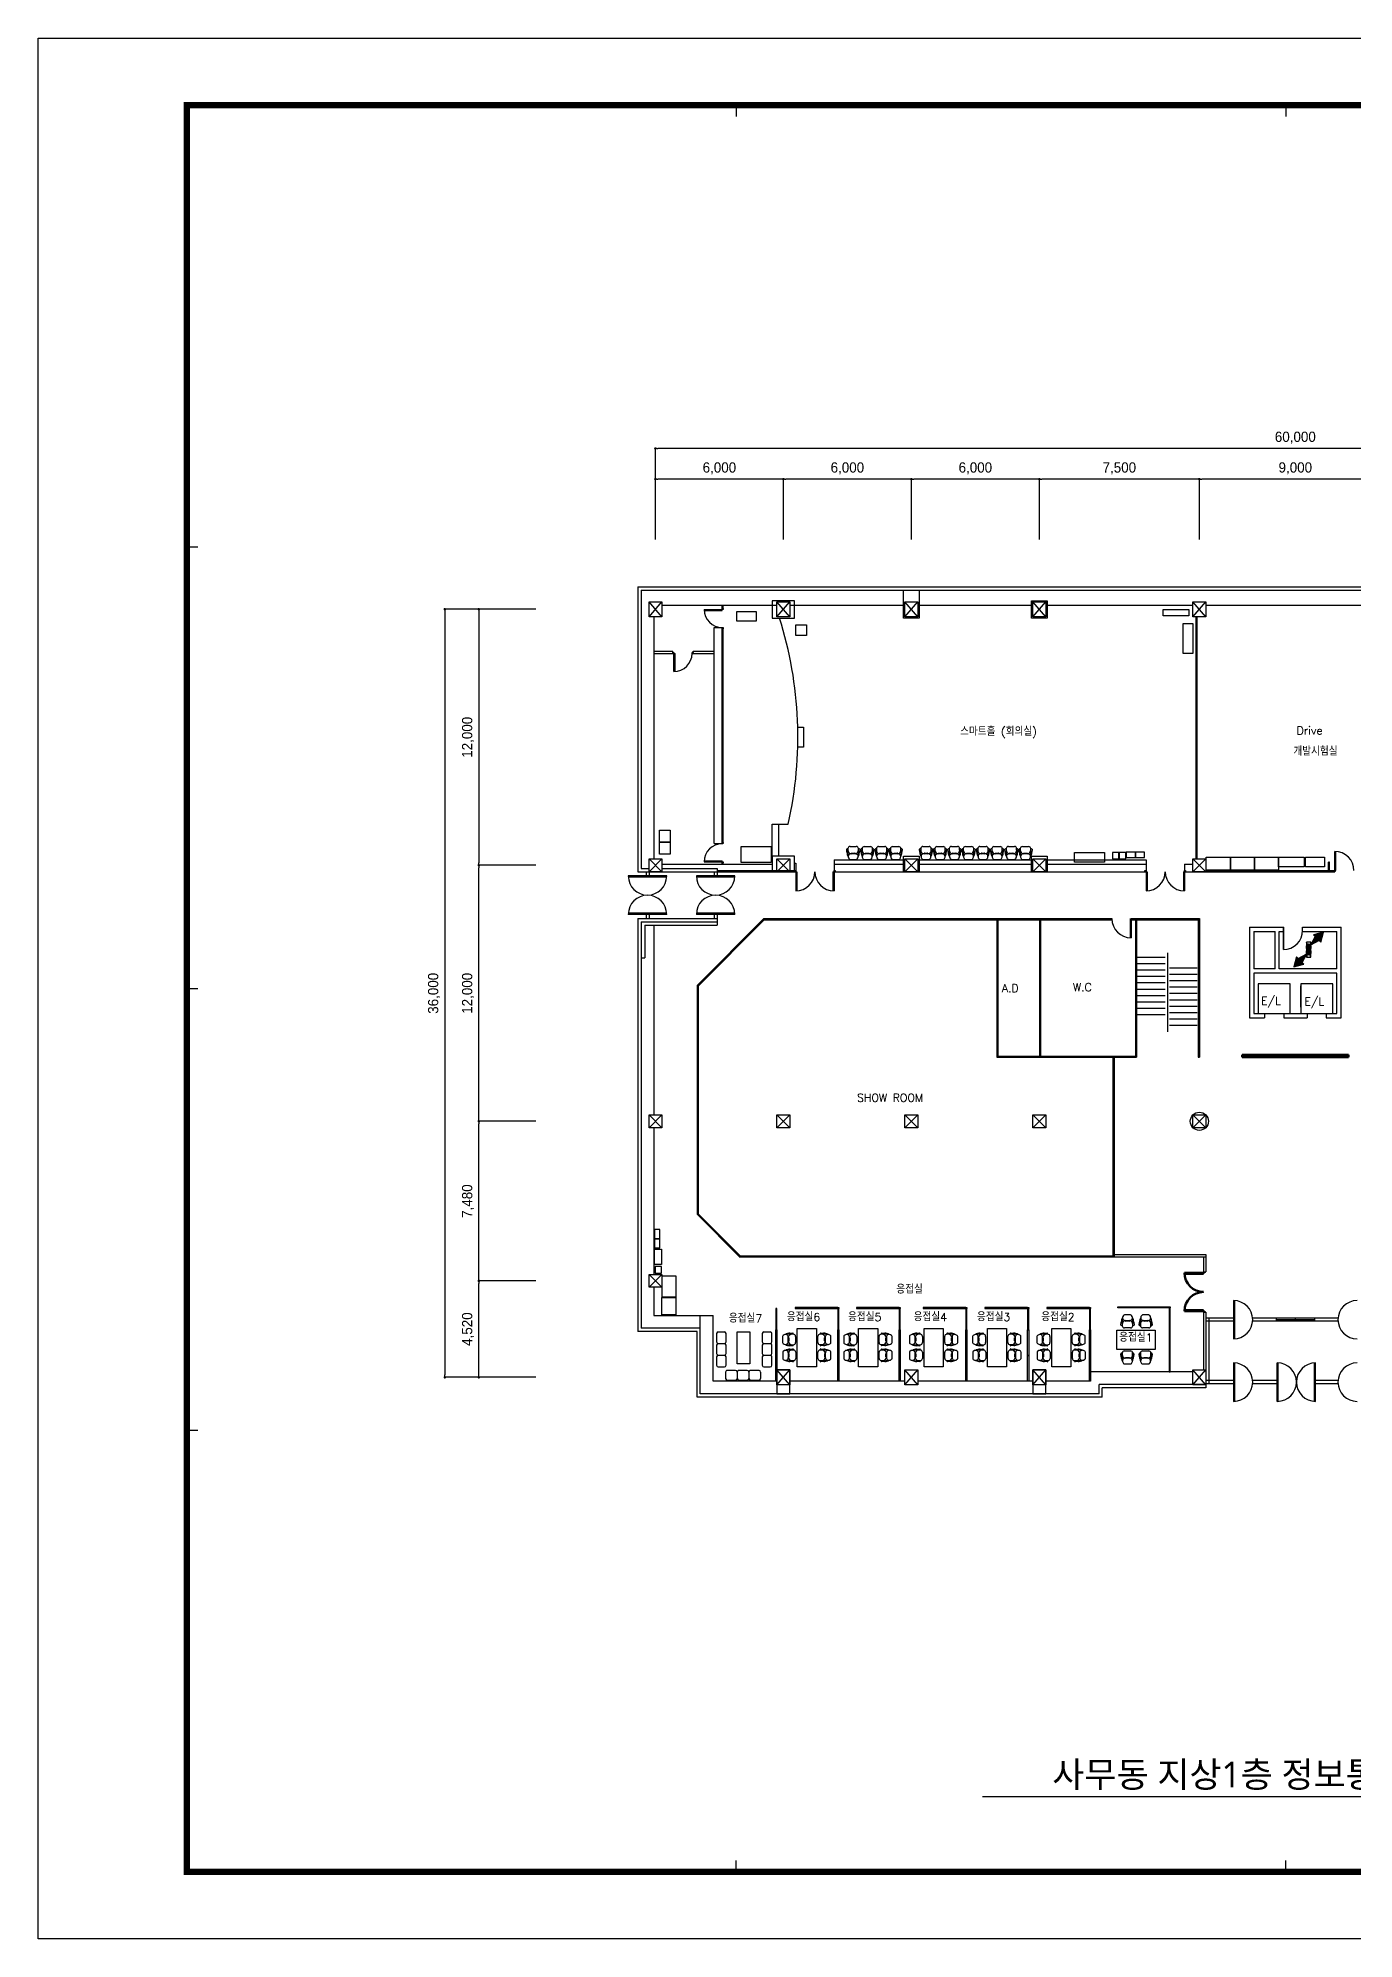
# Model space of a CAD drawing. Header units: millimetres. Extents: x -126150 to 252300, y 0 to 89100.
# Drawn here: x 0 to 61694, y 0 to 89100 of the extents above; entities that cross this region are included whole.
import ezdxf
from ezdxf.enums import TextEntityAlignment as Align
from ezdxf.xclip import XClip

# ---------------------------------------------------------------- set-up
doc = ezdxf.new("R2010")
doc.units = ezdxf.units.MM
doc.header["$LTSCALE"] = 1500
doc.header["$XCLIPFRAME"] = 0
for name, pattern in [('CEN', [62, 60, -1, 0, -1]), ('CENTER', [55, 50, -2, 1, -2]), ('HIDDEN', [0.375, 0.25, -0.125])]:
    doc.linetypes.add(name, pattern=pattern)
doc.layers.get('Defpoints').update_dxf_attribs({"color": 167})
for name, color, linetype in [('1', 1, 'Continuous'), ('arch', 8, 'Continuous'), ('cen', 1, 'CENTER'), ('SHT', 5, 'Continuous'), ('T-TRAY', 6, 'Continuous'), ('TIT', 2, 'Continuous'), ('TRAY', 3, 'Continuous'), ('TRAY1', 3, 'Continuous'), ('XREF', 7, 'CEN'), ('치수', 5, 'Continuous')]:
    doc.layers.add(name, color=color, linetype=linetype)
doc.styles.add('arch', font='romans.shx', dxfattribs={"bigfont": 'GHS.SHX'})
doc.styles.add('GHS', font='malgun.ttf')
doc.styles.add('을릉도M', font='')
doc.styles.get('을릉도M').set_extended_font_data('HY울릉도M')
doc.dimstyles.new('D400', dxfattribs={"dimscale": 100, "dimtxt": 7.5, "dimasz": 1, "dimexe": 0, "dimexo": 1.3, "dimgap": 1.8, "dimtad": 1, "dimdec": 0, "dimzin": 1, "dimdsep": 46, "dimlunit": 6, "dimtxsty": '을릉도M', "dimblk": 'DOT', "dimcen": 10, "dimclrd": 1, "dimclre": 1, "dimclrt": 3, "dimadec": 0, "dimazin": 0, "dimtfac": 1, "dimtdec": 0, "dimtix": 1, "dimtmove": 0, "dimatfit": 3, "dimldrblk": 'DOTSMALL', "dimfxl": 1, "dimtolj": 1, "dimtzin": 0, "dimarcsym": 0})

# ---------------------------------------------------------------- blocks, each defined once
blk = doc.blocks.new('휴게의자')
at = {"color": 0}
for p, q in [((-232, 717), (-232, 319)), ((-232, 169), (-232, -228)), ((-157, 792), (142, 792)), ((-157, 244), (142, 244)), ((-157, 244), (142, 244)), ((-232, -378), (-232, -775)), ((-157, -303), (142, -303)), ((-157, -303), (142, -303)), ((-157, -850), (142, -850))]:
    blk.add_line(p, q, dxfattribs=at)
at = {"color": 0, "linetype": 'ByBlock'}
for p, q in [((217, 319), (217, 717)), ((217, -228), (217, 169)), ((217, -775), (217, -378))]:
    blk.add_line(p, q, dxfattribs=at)
for centre, start, end in [((-157, 717), 90, 180), ((-157, 319), 180, 270), ((-157, 169), 90, 180), ((142, 717), 0, 90), ((142, 319), 270, 0), ((142, 169), 0, 90), ((-157, -228), 180, 270), ((-157, -378), 90, 180), ((-157, -775), 180, 270), ((142, -228), 270, 0), ((142, -378), 0, 90), ((142, -775), 270, 0)]:
    blk.add_arc(centre, 75, start, end, dxfattribs=at)
blk = doc.blocks.new('의자')
at = {"color": 0}
for p, q in [((-187, 242), (-222, 185)), ((144, 266), (-144, 266)), ((-92, 0), (92, 0)), ((92, 0), (92, -10)), ((221, 185), (186, 242)), ((-305, -214), (-292, -76)), ((-245, -244), (-255, -244)), ((-250, -24), (-254, -190)), ((-249, -194), (-245, -194)), ((-245, -184), (-245, -244)), ((145, -344), (-145, -344)), ((-92, -10), (-92, 0)), ((72, -30), (-72, -30)), ((245, -244), (245, -184)), ((249, -194), (245, -194)), ((255, -244), (245, -244)), ((254, -190), (250, -23)), ((292, -76), (305, -214))]:
    blk.add_line(p, q, dxfattribs=at)
for centre, radius, start, end in [((97, -75), 389, 148.34152, 180.26019), ((164, -25), 414, 162.45271, 179.83409), ((-104, 129), 130, 154.58045, 275.33782), ((-144, 216), 50, 90.05275, 148.74218), ((104, 129), 130, 264.76768, 25.52505), ((144, 216), 50, 31.36333, 90.05275), ((-164, -25), 414, 0.27141, 17.65279), ((-97, -75), 389, 359.84532, 31.76398), ((-257, -192), 52.8, 205.545, 272.63299), ((-249, -189), 5, 178.32865, 270.05275), ((-75, -170), 171, 95.93614, 184.62787), ((-145, -244), 100, 180.05275, 270.05275), ((-72, -10), 20, 180.05275, 270.05275), ((72, -10), 20, 270.05275, 0.05275), ((75, -170), 171, 355.47763, 84.16936), ((145, -244), 100, 270.05275, 0.05275), ((249, -189), 5, 270.05275, 1.77685), ((258, -191), 52.8, 267.47251, 334.56051)]:
    blk.add_arc(centre, radius, start, end, dxfattribs=at)
blk = doc.blocks.new('XR-사무동', base_point=(461, 408.4))
at = {"layer": 'arch'}
h = blk.add_hatch(color=256, dxfattribs=at)
h.dxf.hatch_style = 1
h.paths.add_polyline_path([(47169.1, 22824.9), (47177.7, 22834.9), (47760.6, 22834.9), (47769.1, 22824.9)])
for p, q in [((21149.1, 60224.9), (82889.1, 60224.9)), ((21149.1, 60224.9), (21149.1, 46874.9)), ((21299.1, 60074.9), (82739.1, 60074.9)), ((21299.1, 60074.9), (21299.1, 47024.9)), ((21669.1, 58824.9), (22269.1, 59524.9)), ((22269.1, 58824.9), (21669.1, 59524.9)), ((21899.1, 58824.9), (21899.1, 47474.9)), ((22269.1, 59364.9), (27669.1, 59364.9)), ((24249.1, 59164.9), (25099.1, 59164.9)), ((24250.6, 59114.9), (25099.1, 59114.9)), ((25099.1, 59114.9), (25099.1, 59364.9)), ((25149.1, 59164.9), (25149.1, 59364.9)), ((27669.1, 58824.9), (28269.1, 59524.9)), ((28269.1, 58824.9), (27669.1, 59524.9)), ((28269.1, 59364.9), (33669.1, 59364.9)), ((33669.1, 58824.9), (34269.1, 59524.9)), ((34269.1, 58824.9), (33669.1, 59524.9)), ((34269.1, 59364.9), (39669.1, 59364.9)), ((39669.1, 58824.9), (40269.1, 59524.9)), ((40269.1, 58824.9), (39669.1, 59524.9)), ((40269.1, 59364.9), (47169.1, 59364.9)), ((47169.1, 58824.9), (47769.1, 59524.9)), ((47769.1, 58824.9), (47169.1, 59524.9)), ((47319.1, 47474.9), (47319.1, 58824.9)), ((47369.1, 47474.9), (47369.1, 58824.9)), ((47769.1, 59364.9), (56169.1, 59364.9)), ((24729.1, 48189.8), (24729.1, 58315.1)), ((24729.1, 58315.1), (25128.1, 58315.1)), ((25099.1, 48189.8), (25099.1, 58314.9)), ((25149.1, 48189.8), (25149.1, 58314.9)), ((21899.1, 57204.9), (22787.9, 57204.9)), ((21899.1, 57104.9), (22887.9, 57104.9)), ((22787.9, 57104.9), (22787.9, 57204.9)), ((22837.9, 56254.9), (22837.9, 57104.9)), ((22887.9, 56256.4), (22887.9, 57104.9)), ((23687.9, 57104.9), (24729.1, 57104.9)), ((23737.9, 57204.9), (24729.1, 57204.9)), ((23737.9, 57104.9), (23737.9, 57204.9)), ((27449.1, 47604.9), (27449.1, 49104.9)), ((27449.1, 49104.9), (28196.3, 49104.9)), ((27749.1, 47604.9), (27749.1, 49104.9)), ((24729.1, 48189.8), (25128.1, 48189.8)), ((22269.1, 47224.9), (27449.1, 47224.9)), ((24249.1, 47340.1), (25099.1, 47340.1)), ((24250.6, 47390.1), (25099.1, 47390.1)), ((25099.1, 47224.9), (25099.1, 47390.1)), ((25149.1, 47224.9), (25149.1, 47340.1)), ((28489.1, 47274.9), (28544.6, 47274.9)), ((28544.6, 47274.9), (28544.6, 45974.9)), ((30344.6, 47424.9), (33599.1, 47424.9)), ((30344.6, 47424.9), (30344.6, 45974.9)), ((30344.6, 47224.9), (33599.1, 47224.9)), ((34339.1, 47424.9), (39599.1, 47424.9)), ((34339.1, 47224.9), (39599.1, 47224.9)), ((40339.1, 47424.9), (44969.1, 47424.9)), ((40339.1, 47224.9), (44969.1, 47224.9)), ((44969.1, 47424.9), (44969.1, 45974.9)), ((46769.1, 47224.9), (47169.1, 47224.9)), ((46769.1, 47224.9), (46769.1, 45974.9)), ((53569.1, 47324.9), (53519.1, 47324.9)), ((53519.1, 46924.9), (53519.1, 47324.9)), ((53569.1, 46924.9), (53569.1, 47324.9)), ((53819.1, 46924.9), (53819.1, 47824.9)), ((53869.1, 46924.9), (53869.1, 47824.9)), ((22499.1, 46674.9), (20699.1, 46674.9)), ((22499.1, 46624.9), (20699.1, 46624.9)), ((21149.1, 46874.9), (21669.1, 46874.9)), ((21299.1, 47024.9), (21669.1, 47024.9)), ((21299.1, 46874.9), (24859.1, 46874.9)), ((21529.1, 46874.9), (21529.1, 46624.9)), ((21669.1, 46874.9), (21669.1, 46624.9)), ((22269.1, 47024.9), (24859.1, 47024.9)), ((25689.1, 46674.9), (23889.1, 46674.9)), ((25689.1, 46624.9), (23889.1, 46624.9)), ((24719.1, 46874.9), (24719.1, 46624.9)), ((24859.1, 47024.9), (24859.1, 46624.9)), ((24859.1, 46924.9), (28544.6, 46924.9)), ((24859.1, 46874.9), (28544.6, 46874.9)), ((28269.1, 46874.9), (28594.6, 46874.9)), ((28594.6, 46874.9), (28594.6, 45974.9)), ((30294.6, 46874.9), (30294.6, 45974.9)), ((30294.6, 46874.9), (45019.1, 46874.9)), ((45019.1, 46874.9), (45019.1, 45974.9)), ((46719.1, 46874.9), (47169.1, 46874.9)), ((46719.1, 46874.9), (53819.1, 46874.9)), ((46719.1, 46874.9), (46719.1, 45974.9)), ((47769.1, 46924.9), (53869.1, 46924.9)), ((22499.1, 44924.9), (20699.1, 44924.9)), ((22499.1, 44874.9), (20699.1, 44874.9)), ((21149.1, 44674.9), (24859.1, 44674.9)), ((21149.1, 44674.9), (21149.1, 25324.9)), ((21529.1, 44924.9), (21529.1, 44674.9)), ((21669.1, 44924.9), (21669.1, 44674.9)), ((25689.1, 44924.9), (23889.1, 44924.9)), ((25689.1, 44874.9), (23889.1, 44874.9)), ((23919.1, 41534.9), (27059.1, 44674.9)), ((23919.1, 41464.2), (27129.8, 44674.9)), ((24719.1, 44924.9), (24719.1, 44674.9)), ((24859.1, 44924.9), (24859.1, 44374.9)), ((27059.1, 44674.9), (37969.1, 44674.9)), ((27079.8, 44624.9), (37969.1, 44624.9)), ((37969.1, 44674.9), (37969.1, 38174.9)), ((37969.1, 44674.9), (43369.1, 44674.9)), ((37969.1, 44624.9), (43369.1, 44624.9)), ((38019.1, 44674.9), (38019.1, 38174.9)), ((39969.1, 44674.9), (39969.1, 38174.9)), ((40019.1, 44674.9), (40019.1, 38174.9)), ((44219.1, 44674.9), (44219.1, 43774.9)), ((44269.1, 44674.9), (44269.1, 43774.9)), ((44269.1, 44674.9), (47469.1, 44674.9)), ((44269.1, 44624.9), (47469.1, 44624.9)), ((44469.1, 44674.9), (44469.1, 38174.9)), ((44519.1, 44674.9), (44519.1, 38174.9)), ((47419.1, 44674.9), (47419.1, 38174.9)), ((47469.1, 44674.9), (47469.1, 38174.9)), ((21299.1, 44524.9), (24859.1, 44524.9)), ((21299.1, 44524.9), (21299.1, 25474.9)), ((21469.1, 44374.9), (24859.1, 44374.9)), ((21469.1, 44374.9), (21469.1, 42844.9)), ((21899.1, 44374.9), (21899.1, 35474.9)), ((21299.1, 42844.9), (21469.1, 42844.9)), ((44569.1, 42874.9), (45869.1, 42874.9)), ((45969.1, 43074.9), (45969.1, 39374.9)), ((44569.1, 42574.9), (45869.1, 42574.9)), ((44569.1, 42274.9), (45869.1, 42274.9)), ((44569.1, 41974.9), (45869.1, 41974.9)), ((46069.1, 42374.9), (47369.1, 42374.9)), ((46069.1, 42074.9), (47369.1, 42074.9)), ((23919.1, 41534.9), (23919.1, 30824.9)), ((23969.1, 41584.9), (23969.1, 30824.9)), ((44569.1, 41674.9), (45869.1, 41674.9)), ((44569.1, 41374.9), (45869.1, 41374.9)), ((44569.1, 41074.9), (45869.1, 41074.9)), ((46069.1, 41774.9), (47369.1, 41774.9)), ((46069.1, 41474.9), (47369.1, 41474.9)), ((46069.1, 41174.9), (47369.1, 41174.9)), ((44569.1, 40774.9), (45869.1, 40774.9)), ((44569.1, 40474.9), (45869.1, 40474.9)), ((44569.1, 40174.9), (45869.1, 40174.9)), ((46069.1, 40874.9), (47369.1, 40874.9)), ((46069.1, 40574.9), (47369.1, 40574.9)), ((46069.1, 40274.9), (47369.1, 40274.9)), ((46069.1, 39974.9), (47369.1, 39974.9)), ((46069.1, 39674.9), (47369.1, 39674.9)), ((37969.1, 38224.9), (44519.1, 38224.9)), ((37969.1, 38174.9), (44519.1, 38174.9)), ((43419.1, 38174.9), (43419.1, 28874.9)), ((43469.1, 38174.9), (43469.1, 28824.9)), ((47419.1, 38174.9), (47469.1, 38174.9)), ((21899.1, 34874.9), (21899.1, 27994.9)), ((23919.1, 30824.9), (25919.1, 28824.9)), ((23969.1, 30845.6), (25989.8, 28824.9)), ((25899.1, 28874.9), (43469.1, 28874.9)), ((25899.1, 28824.9), (47769.1, 28824.9)), ((43469.1, 28924.9), (47769.1, 28924.9)), ((47669.1, 28824.9), (47669.1, 28024.9)), ((47769.1, 28924.9), (47769.1, 28124.9)), ((47669.1, 28124.9), (47769.1, 28124.9)), ((21899.1, 27394.9), (21899.1, 26074.9)), ((49069.1, 26774.9), (49069.1, 24974.9)), ((49119.1, 26774.9), (49119.1, 24974.9)), ((21899.1, 26074.9), (24669.1, 26074.9)), ((24069.1, 22394.9), (24069.1, 26074.9)), ((24669.1, 22994.9), (24669.1, 26074.9)), ((47669.1, 26324.9), (47669.1, 23524.9)), ((47669.1, 26224.9), (47769.1, 26224.9)), ((47769.1, 26224.9), (47769.1, 22874.9)), ((49119.1, 25949.9), (47769.1, 25949.9)), ((47769.1, 25949.9), (47769.1, 22684.9)), ((47919.1, 25949.9), (47919.1, 22874.9)), ((53972.3, 25949.9), (49966, 25949.9)), ((51119.1, 25949.9), (49966, 25949.9)), ((51069.1, 25949.9), (51069.1, 25799.9)), ((52869.1, 25874.9), (51069.1, 25874.9)), ((51972.3, 25949.9), (51966, 25949.9)), ((51969.1, 25949.9), (51969.1, 25799.9)), ((52869.1, 25949.9), (52869.1, 25799.9)), ((23919.1, 25324.9), (21149.1, 25324.9)), ((24069.1, 25474.9), (21299.1, 25474.9)), ((23919.1, 22244.9), (23919.1, 25324.9)), ((49119.1, 25799.9), (47769.1, 25799.9)), ((53972.3, 25799.9), (49966, 25799.9)), ((51119.1, 25799.9), (49966, 25799.9)), ((51972.3, 25799.9), (51966, 25799.9)), ((27669.1, 22824.9), (28269.1, 23524.9)), ((28269.1, 22824.9), (27669.1, 23524.9)), ((33669.1, 22824.9), (34269.1, 23524.9)), ((34269.1, 22824.9), (33669.1, 23524.9)), ((39669.1, 22824.9), (40269.1, 23524.9)), ((40269.1, 22824.9), (39669.1, 23524.9)), ((47169.1, 23434.9), (42369.1, 23434.9)), ((47169.1, 22824.9), (47769.1, 23524.9)), ((47769.1, 22824.9), (47169.1, 23524.9)), ((49069.1, 23849.9), (49069.1, 22049.9)), ((49119.1, 23849.9), (49119.1, 22049.9)), ((51119.1, 22049.9), (51119.1, 23849.9)), ((51169.1, 22049.9), (51169.1, 23849.9)), ((52869.1, 22049.9), (52869.1, 23849.9)), ((52919.1, 22049.9), (52919.1, 23849.9)), ((42769.1, 22394.9), (24069.1, 22394.9)), ((27669.1, 22994.9), (24669.1, 22994.9)), ((33669.1, 22994.9), (28269.1, 22994.9)), ((39669.1, 22994.9), (34269.1, 22994.9)), ((42369.1, 22994.9), (40269.1, 22994.9)), ((47769.1, 22834.9), (42769.1, 22834.9)), ((42769.1, 22394.9), (42769.1, 22834.9)), ((47769.1, 22684.9), (42919.1, 22684.9)), ((42919.1, 22244.9), (42919.1, 22684.9)), ((49119.1, 23024.9), (47769.1, 23024.9)), ((49119.1, 22874.9), (47769.1, 22874.9)), ((47769.1, 22874.9), (47769.1, 22684.9)), ((51119.1, 23024.9), (49966, 23024.9)), ((51119.1, 22874.9), (49966, 22874.9)), ((51169.1, 23024.9), (51119.1, 23024.9)), ((51169.1, 22874.9), (51119.1, 22874.9)), ((53972.3, 23024.9), (52869.1, 23024.9)), ((53972.3, 22874.9), (52869.1, 22874.9)), ((42919.1, 22244.9), (23919.1, 22244.9))]:
    blk.add_line(p, q, dxfattribs=at)
at = {"layer": 'arch', "linetype": 'ByBlock'}
for p, q in [((21669.1, 46874.9), (22269.1, 47474.9)), ((21669.1, 47474.9), (22269.1, 46874.9)), ((27669.1, 46874.9), (28269.1, 47474.9)), ((27669.1, 47474.9), (28269.1, 46874.9)), ((33669.1, 46874.9), (34269.1, 47474.9)), ((33669.1, 47474.9), (34269.1, 46874.9)), ((39669.1, 46874.9), (40269.1, 47474.9)), ((39669.1, 47474.9), (40269.1, 46874.9)), ((47169.1, 46874.9), (47769.1, 47474.9)), ((47169.1, 47474.9), (47769.1, 46874.9)), ((21669.1, 34874.9), (22269.1, 35474.9)), ((21669.1, 35474.9), (22269.1, 34874.9)), ((27669.1, 34874.9), (28269.1, 35474.9)), ((27669.1, 35474.9), (28269.1, 34874.9)), ((27669.1, 34874.9), (28269.1, 35474.9)), ((33669.1, 34874.9), (34269.1, 35474.9)), ((33669.1, 35474.9), (34269.1, 34874.9)), ((39669.1, 34874.9), (40269.1, 35474.9)), ((39669.1, 35474.9), (40269.1, 34874.9)), ((47169.1, 34874.9), (47769.1, 35474.9)), ((47169.1, 35474.9), (47769.1, 34874.9)), ((21669.1, 27394.9), (22269.1, 27994.9)), ((21669.1, 27994.9), (22269.1, 27394.9))]:
    blk.add_line(p, q, dxfattribs=at)
at = {"layer": 'arch', "ltscale": 100}
for p, q in [((49819.1, 44274.9), (49819.1, 40024.9)), ((49819.1, 44274.9), (51432.6, 44274.9)), ((50019.1, 44074.9), (50019.1, 42324.9)), ((50019.1, 44074.9), (51019.1, 44074.9)), ((51019.1, 42324.9), (51019.1, 44074.9)), ((51219.1, 44074.9), (51412.6, 44074.9)), ((51219.1, 42324.9), (51219.1, 44074.9)), ((51412.6, 43224.9), (51412.6, 44274.9)), ((51432.6, 43224.9), (51432.6, 44274.9)), ((52311.2, 44274.9), (54119.1, 44274.9)), ((52311.2, 44074.9), (52311.2, 44274.9)), ((52311.2, 44074.9), (52619.1, 44074.9)), ((52619.1, 44074.9), (53919.1, 44074.9)), ((53919.1, 42324.9), (53919.1, 44074.9)), ((54119.1, 40024.9), (54119.1, 44274.9)), ((51019.1, 42324.9), (50019.1, 42324.9)), ((53919.1, 42124.9), (50019.1, 42124.9)), ((50019.1, 42124.9), (50019.1, 40224.9)), ((52619.1, 42324.9), (51219.1, 42324.9)), ((53919.1, 42324.9), (52619.1, 42324.9)), ((53919.1, 40224.9), (53919.1, 42124.9)), ((50019.1, 40224.9), (50619.1, 40224.9)), ((50531.3, 40224.9), (50531.3, 40024.9)), ((51431.3, 40224.9), (51431.3, 40024.9)), ((52520.3, 40224.9), (52520.3, 40024.9)), ((53318.5, 40224.9), (53919.1, 40224.9)), ((53420.3, 40224.9), (53420.3, 40024.9)), ((49819.1, 40024.9), (50531.3, 40024.9)), ((53420.3, 40024.9), (54119.1, 40024.9))]:
    blk.add_line(p, q, dxfattribs=at)
at = {"layer": 'arch', "lineweight": 100}
for p, q in [((49469.1, 38294.9), (54469.1, 38294.9)), ((49469.1, 38174.9), (49469.1, 38294.9)), ((49469.1, 38174.9), (54469.1, 38174.9)), ((54469.1, 38174.9), (54469.1, 38294.9)), ((47669.1, 28074.9), (46769.1, 28074.9)), ((47669.1, 28024.9), (46769.1, 28024.9)), ((47669.1, 26324.9), (46769.1, 26324.9)), ((47669.1, 26274.9), (46769.1, 26274.9))]:
    blk.add_line(p, q, dxfattribs=at)
at = {"layer": 'arch'}
for points in [[(33599.1, 60074.9), (34339.1, 60074.9), (34339.1, 58754.9), (33599.1, 58754.9)], [(21669.1, 59524.9), (22269.1, 59524.9), (22269.1, 58824.9), (21669.1, 58824.9)], [(25099.1, 59214.9), (25149.1, 59214.9), (25149.1, 59164.9), (25099.1, 59164.9)], [(25793.4, 59067.5), (26693.4, 59067.5), (26693.4, 58617.5), (25793.4, 58617.5)], [(27449.1, 58754.9), (28489.1, 58754.9), (28489.1, 59574.9), (27449.1, 59574.9)], [(27669.1, 59524.9), (28269.1, 59524.9), (28269.1, 58824.9), (27669.1, 58824.9)], [(33669.1, 59524.9), (34269.1, 59524.9), (34269.1, 58824.9), (33669.1, 58824.9)], [(39599.1, 59574.9), (40339.1, 59574.9), (40339.1, 58754.9), (39599.1, 58754.9)], [(39669.1, 59524.9), (40269.1, 59524.9), (40269.1, 58824.9), (39669.1, 58824.9)], [(45771.8, 59160.3), (46971.8, 59160.3), (46971.8, 58860.3), (45771.8, 58860.3)], [(47169.1, 59524.9), (47769.1, 59524.9), (47769.1, 58824.9), (47169.1, 58824.9)], [(25099.1, 58314.9), (25149.1, 58314.9), (25149.1, 58264.9), (25099.1, 58264.9)], [(28557.5, 58443), (29057.5, 58443), (29057.5, 57943), (28557.5, 57943)], [(46708.5, 57104.5), (46708.5, 58504.5), (47158.5, 58504.5), (47158.5, 57104.5)], [(22787.9, 57154.9), (22837.9, 57154.9), (22837.9, 57104.9), (22787.9, 57104.9)], [(23687.9, 57154.9), (23737.9, 57154.9), (23737.9, 57104.9), (23687.9, 57104.9)], [(28649.1, 53644.9), (28919.1, 53644.9), (28919.1, 52714.9), (28649.1, 52714.9)], [(22159.5, 48820.1), (22659.5, 48820.1), (22659.5, 48260.1), (22159.5, 48260.1)], [(22159.5, 48260.1), (22659.5, 48260.1), (22659.5, 47700.1), (22159.5, 47700.1)], [(25099.1, 48239.8), (25149.1, 48239.8), (25149.1, 48189.8), (25099.1, 48189.8)], [(25099.1, 47340.1), (25149.1, 47340.1), (25149.1, 47290.1), (25099.1, 47290.1)], [(27389.4, 47309.1), (25989.4, 47309.1), (25989.4, 48059.1), (27389.4, 48059.1)], [(27449.1, 46874.9), (28489.1, 46874.9), (28489.1, 47604.9), (27449.1, 47604.9)], [(33599.1, 47604.9), (34339.1, 47604.9), (34339.1, 46874.9), (33599.1, 46874.9)], [(39599.1, 47604.9), (40339.1, 47604.9), (40339.1, 46874.9), (39599.1, 46874.9)], [(41624.2, 47778.9), (43024.2, 47778.9), (43024.2, 47328.9), (41624.2, 47328.9)], [(43697.4, 47482), (43697.4, 47782), (43397.4, 47782), (43397.4, 47482)], [(44016.8, 47482), (44016.8, 47782), (43716.8, 47782), (43716.8, 47482)], [(44468.6, 47533.9), (44468.6, 47783.9), (44038.6, 47783.9), (44038.6, 47533.9)], [(44898.6, 47533.9), (44898.6, 47783.9), (44468.6, 47783.9), (44468.6, 47533.9)], [(47795.9, 47550.9), (48925.9, 47550.9), (48925.9, 46950.9), (47795.9, 46950.9)], [(48925.9, 47550.9), (50055.9, 47550.9), (50055.9, 46950.9), (48925.9, 46950.9)], [(50055.9, 47550.9), (51185.9, 47550.9), (51185.9, 46950.9), (50055.9, 46950.9)], [(51185.9, 47550.9), (52385.9, 47550.9), (52385.9, 47100.9), (51185.9, 47100.9)], [(52442.3, 47550.9), (53342.3, 47550.9), (53342.3, 47100.9), (52442.3, 47100.9)], [(30344.6, 46924.9), (30394.6, 46924.9), (30394.6, 46874.9), (30344.6, 46874.9)], [(44919.1, 46924.9), (44969.1, 46924.9), (44969.1, 46874.9), (44919.1, 46874.9)], [(46769.1, 46924.9), (46819.1, 46924.9), (46819.1, 46874.9), (46769.1, 46874.9)], [(53769.1, 46924.9), (53819.1, 46924.9), (53819.1, 46874.9), (53769.1, 46874.9)], [(51731.3, 41624.9), (50231.3, 41624.9), (50231.3, 40224.9), (51731.3, 40224.9)], [(53720.3, 41624.9), (52220.3, 41624.9), (52220.3, 40224.9), (53720.3, 40224.9)], [(21928.5, 29669.2), (22178.5, 29669.2), (22178.5, 30099.2), (21928.5, 30099.2)], [(21928.5, 29239.2), (22178.5, 29239.2), (22178.5, 29669.2), (21928.5, 29669.2)], [(22258.5, 28458.7), (21928.5, 28458.7), (21928.5, 29188.7), (22258.5, 29188.7)], [(21954.8, 28064.3), (22254.8, 28064.3), (22254.8, 28364.3), (21954.8, 28364.3)], [(22929.1, 26938.4), (22289.1, 26938.4), (22289.1, 27938.4), (22929.1, 27938.4)], [(47669.1, 28124.9), (47719.1, 28124.9), (47719.1, 28074.9), (47669.1, 28074.9)], [(22269.1, 26920.6), (22929.1, 26920.6), (22929.1, 26100.6), (22269.1, 26100.6)], [(27619.1, 25394.9), (27669.1, 25394.9), (27669.1, 26394.9), (27619.1, 26394.9)], [(28519.1, 26444.9), (28519.1, 26394.9), (29519.1, 26394.9), (29519.1, 26444.9)], [(29519.1, 26444.9), (29519.1, 26394.9), (30519.1, 26394.9), (30519.1, 26444.9)], [(30569.1, 26394.9), (30519.1, 26394.9), (30519.1, 26444.9), (30569.1, 26444.9)], [(30519.1, 25394.9), (30569.1, 25394.9), (30569.1, 26394.9), (30519.1, 26394.9)], [(31399.1, 26444.9), (31399.1, 26394.9), (32399.1, 26394.9), (32399.1, 26444.9)], [(32399.1, 26444.9), (32399.1, 26394.9), (33399.1, 26394.9), (33399.1, 26444.9)], [(33449.1, 26394.9), (33399.1, 26394.9), (33399.1, 26444.9), (33449.1, 26444.9)], [(33399.1, 25394.9), (33449.1, 25394.9), (33449.1, 26394.9), (33399.1, 26394.9)], [(34519.1, 26444.9), (34519.1, 26394.9), (35519.1, 26394.9), (35519.1, 26444.9)], [(35519.1, 26444.9), (35519.1, 26394.9), (36519.1, 26394.9), (36519.1, 26444.9)], [(36569.1, 26394.9), (36519.1, 26394.9), (36519.1, 26444.9), (36569.1, 26444.9)], [(36519.1, 25394.9), (36569.1, 25394.9), (36569.1, 26394.9), (36519.1, 26394.9)], [(37419.1, 26444.9), (37419.1, 26394.9), (38419.1, 26394.9), (38419.1, 26444.9)], [(38419.1, 26444.9), (38419.1, 26394.9), (39419.1, 26394.9), (39419.1, 26444.9)], [(39469.1, 26394.9), (39419.1, 26394.9), (39419.1, 26444.9), (39469.1, 26444.9)], [(39419.1, 25394.9), (39469.1, 25394.9), (39469.1, 26394.9), (39419.1, 26394.9)], [(40319.1, 26444.9), (40319.1, 26394.9), (41319.1, 26394.9), (41319.1, 26444.9)], [(41319.1, 26444.9), (41319.1, 26394.9), (42319.1, 26394.9), (42319.1, 26444.9)], [(42369.1, 26394.9), (42319.1, 26394.9), (42319.1, 26444.9), (42369.1, 26444.9)], [(42319.1, 25394.9), (42369.1, 25394.9), (42369.1, 26394.9), (42319.1, 26394.9)], [(44849.1, 26484.9), (44849.1, 26434.9), (43649.1, 26434.9), (43649.1, 26484.9)], [(46049.1, 26484.9), (46049.1, 26434.9), (44849.1, 26434.9), (44849.1, 26484.9)], [(46099.1, 26434.9), (46049.1, 26434.9), (46049.1, 26484.9), (46099.1, 26484.9)], [(46049.1, 25434.9), (46099.1, 25434.9), (46099.1, 26434.9), (46049.1, 26434.9)], [(47669.1, 26274.9), (47719.1, 26274.9), (47719.1, 26224.9), (47669.1, 26224.9)], [(25800.2, 25307.5), (26400.2, 25307.5), (26400.2, 23807.5), (25800.2, 23807.5)], [(27619.1, 25394.9), (27669.1, 25394.9), (27669.1, 24194.9), (27619.1, 24194.9)], [(28621.9, 25462.4), (29521.9, 25462.4), (29521.9, 23662.4), (28621.9, 23662.4)], [(30519.1, 25394.9), (30569.1, 25394.9), (30569.1, 24194.9), (30519.1, 24194.9)], [(31489.5, 25462.4), (32389.5, 25462.4), (32389.5, 23662.4), (31489.5, 23662.4)], [(33399.1, 25394.9), (33449.1, 25394.9), (33449.1, 24194.9), (33399.1, 24194.9)], [(34566.6, 25462.4), (35466.6, 25462.4), (35466.6, 23662.4), (34566.6, 23662.4)], [(36519.1, 25394.9), (36569.1, 25394.9), (36569.1, 24194.9), (36519.1, 24194.9)], [(37532.5, 25462.4), (38432.5, 25462.4), (38432.5, 23662.4), (37532.5, 23662.4)], [(39419.1, 25394.9), (39469.1, 25394.9), (39469.1, 24194.9), (39419.1, 24194.9)], [(40547.1, 25462.4), (41447.1, 25462.4), (41447.1, 23662.4), (40547.1, 23662.4)], [(42319.1, 25394.9), (42369.1, 25394.9), (42369.1, 24194.9), (42319.1, 24194.9)], [(45402.8, 25386.9), (45402.8, 24486.9), (43602.8, 24486.9), (43602.8, 25386.9)], [(46049.1, 24434.9), (46099.1, 24434.9), (46099.1, 25434.9), (46049.1, 25434.9)], [(27619.1, 24194.9), (27669.1, 24194.9), (27669.1, 22994.9), (27619.1, 22994.9)], [(30519.1, 24194.9), (30569.1, 24194.9), (30569.1, 22994.9), (30519.1, 22994.9)], [(33399.1, 24194.9), (33449.1, 24194.9), (33449.1, 22994.9), (33399.1, 22994.9)], [(36519.1, 24194.9), (36569.1, 24194.9), (36569.1, 22994.9), (36519.1, 22994.9)], [(39419.1, 24194.9), (39469.1, 24194.9), (39469.1, 22994.9), (39419.1, 22994.9)], [(42319.1, 24194.9), (42369.1, 24194.9), (42369.1, 22994.9), (42319.1, 22994.9)], [(46049.1, 23434.9), (46099.1, 23434.9), (46099.1, 24434.9), (46049.1, 24434.9)], [(27669.1, 23524.9), (28269.1, 23524.9), (28269.1, 22824.9), (27669.1, 22824.9)], [(28269.1, 23524.9), (27669.1, 23524.9), (27669.1, 22394.9), (28269.1, 22394.9)], [(33669.1, 23524.9), (34269.1, 23524.9), (34269.1, 22824.9), (33669.1, 22824.9)], [(39669.1, 23524.9), (40269.1, 23524.9), (40269.1, 22824.9), (39669.1, 22824.9)], [(40269.1, 23524.9), (39669.1, 23524.9), (39669.1, 22394.9), (40269.1, 22394.9)], [(47169.1, 23524.9), (47769.1, 23524.9), (47769.1, 22824.9), (47169.1, 22824.9)]]:
    blk.add_lwpolyline(points, close=True, dxfattribs=at)
at = {"layer": 'arch', "linetype": 'ByBlock'}
for points in [[(21669.1, 47474.9), (22269.1, 47474.9), (22269.1, 46874.9), (21669.1, 46874.9)], [(27669.1, 47474.9), (28269.1, 47474.9), (28269.1, 46874.9), (27669.1, 46874.9)], [(33669.1, 47474.9), (34269.1, 47474.9), (34269.1, 46874.9), (33669.1, 46874.9)], [(39669.1, 47474.9), (40269.1, 47474.9), (40269.1, 46874.9), (39669.1, 46874.9)], [(47169.1, 47474.9), (47769.1, 47474.9), (47769.1, 46874.9), (47169.1, 46874.9)], [(21669.1, 35474.9), (22269.1, 35474.9), (22269.1, 34874.9), (21669.1, 34874.9)], [(27669.1, 35474.9), (28269.1, 35474.9), (28269.1, 34874.9), (27669.1, 34874.9)], [(33669.1, 35474.9), (34269.1, 35474.9), (34269.1, 34874.9), (33669.1, 34874.9)], [(39669.1, 35474.9), (40269.1, 35474.9), (40269.1, 34874.9), (39669.1, 34874.9)], [(47169.1, 35474.9), (47769.1, 35474.9), (47769.1, 34874.9), (47169.1, 34874.9)], [(21669.1, 27994.9), (22269.1, 27994.9), (22269.1, 27394.9), (21669.1, 27394.9)]]:
    blk.add_lwpolyline(points, close=True, dxfattribs=at)
at = {"layer": 'arch', "ltscale": 100}
for points in [[(52220.3, 41524.9), (52218.5, 41524.9), (52218.5, 40524.9), (52220.3, 40524.9)], [(51519.1, 40224.9), (52418.5, 40224.9)], [(51431.3, 40024.9), (52520.3, 40024.9)]]:
    blk.add_lwpolyline(points, dxfattribs=at)
at = {"layer": 'arch'}
blk.add_circle((47469.1, 35174.9), 424.3, dxfattribs=at)
for centre, radius, start, end in [((25099.1, 59164.9), 850, 180, 270), ((10085.4, 53179.9), 18563.7, 347.319508, 17.508351), ((22837.9, 57104.9), 850, 270, 0), ((25099.1, 47340.1), 850, 90, 180), ((53819.1, 46924.9), 900, 0, 90), ((21599.1, 46674.9), 900, 180, 0), ((24789.1, 46674.9), 900, 180, 0), ((28544.6, 46874.9), 900, 270, 0), ((30344.6, 46874.9), 900, 180, 270), ((44969.1, 46874.9), 900, 270, 0), ((46769.1, 46874.9), 900, 180, 270), ((21599.1, 44874.9), 900, 0, 180), ((24789.1, 44874.9), 900, 0, 180), ((44269.1, 44674.9), 900, 180, 270), ((49069.1, 25874.9), 900, 270, 90), ((54869.1, 25874.9), 900, 90, 270), ((49069.1, 22949.9), 900, 270, 90), ((51119.1, 22949.9), 900, 270, 90), ((52919.1, 22949.9), 900, 90, 270), ((54869.1, 22949.9), 900, 90, 270)]:
    blk.add_arc(centre, radius, start, end, dxfattribs=at)
at = {"layer": 'arch', "ltscale": 100}
blk.add_arc((51412.6, 44124.9), 900, 270, 0, dxfattribs=at)
at = {"layer": 'arch', "lineweight": 100}
for centre, start, end in [((47669.1, 28074.9), 180, 270), ((47669.1, 26274.9), 90, 180)]:
    blk.add_arc(centre, 900, start, end, dxfattribs=at)
at = {"layer": 'arch'}
for name, p, rotation in [('의자', (31240.8, 47713.1), 180), ('의자', (31901.4, 47710.7), 180), ('의자', (32574, 47713.1), 180), ('의자', (33234.7, 47710.7), 180), ('의자', (34654.3, 47713.1), 180), ('의자', (35314.9, 47710.7), 180), ('의자', (35987.6, 47713.1), 180), ('의자', (36648.2, 47710.7), 180), ('의자', (37326.6, 47713.1), 180), ('의자', (37987.3, 47710.7), 180), ('의자', (38659.9, 47713.1), 180), ('의자', (39320.5, 47710.7), 180), ('의자', (28196.7, 24949.3), 89.99999999999999), ('의자', (29930.5, 24952.2), 270), ('의자', (31064.4, 24949.3), 89.99999999999999), ('의자', (32798.2, 24952.2), 270), ('의자', (34141.4, 24949.3), 89.99999999999999), ('의자', (35875.3, 24952.2), 270), ('의자', (37107.3, 24949.3), 89.99999999999999), ('의자', (38841.1, 24952.2), 270), ('의자', (40122, 24949.3), 89.99999999999999), ('의자', (41855.8, 24952.2), 270), ('의자', (28201.1, 24204.7), 89.99999999999999), ('의자', (29934.9, 24207.5), 270), ('의자', (31068.7, 24204.7), 89.99999999999999), ('의자', (32802.6, 24207.5), 270), ('의자', (34145.8, 24204.7), 89.99999999999999), ('의자', (35879.7, 24207.5), 270), ('의자', (37111.7, 24204.7), 89.99999999999999), ('의자', (38845.5, 24207.5), 270), ('의자', (40126.3, 24204.7), 89.99999999999999), ('의자', (41860.2, 24207.5), 270), ('의자', (44096.9, 24067), 180), ('의자', (44950.3, 24067), 180), ('휴게의자', (26109.4, 23264.9), 270)]:
    blk.add_blockref(name, p, dxfattribs=dict(at, rotation=rotation))
for name, p in [('의자', (44101, 25836.9)), ('의자', (44954.4, 25836.9)), ('휴게의자', (25067.7, 24513.9)), ('휴게의자', (27211.4, 24513.9))]:
    blk.add_blockref(name, p, dxfattribs=at)
at = {"layer": 'arch', "style": 'arch'}
for s, p in [('스마트홀 (회의실)', (36254.7, 53256.6)), ('Drive', (52027.3, 53303.4)), ('개발시험실', (51878.2, 52321.5)), ('A.D', (38211, 41227)), ('W.C', (41543.8, 41275.2)), ('E/L', (50363.5, 40635.5)), ('E/L', (52389.6, 40610.2)), ('SHOW ROOM', (31418.9, 36089.8)), ('응접실', (33264.3, 27106.5)), ('응접실7', (25412.1, 25747.6)), ('응접실6', (28132.9, 25813.8)), ('응접실5', (31000.6, 25813.8)), ('응접실4', (34077.7, 25813.8)), ('응접실3', (37043.5, 25813.8)), ('응접실2', (40058.2, 25813.8)), ('응접실1', (43712.1, 24853.8))]:
    blk.add_text(s, height=375, dxfattribs=at).set_placement(p)
blk = doc.blocks.new('DOT')
at = {"layer": 'cen', "color": 0, "linetype": 'ByBlock'}
blk.add_line((-0.5, 0), (-1, 0), dxfattribs=at)
at = {"layer": 'cen', "color": 0, "linetype": 'ByBlock', "const_width": 0.5}
blk.add_lwpolyline([(-0.25, 0, 1), (0.25, 0, 1)], format="xyb", close=True, dxfattribs=at)
blk = doc.blocks.new('*D3')
at = {"layer": 'Defpoints', "color": 0, "transparency": 16777216}
for p in [(23498, 62325), (19071, 26325), (23498, 26325)]:
    blk.add_point(p, dxfattribs=at)
at = {"layer": '치수', "color": 1, "lineweight": -2, "ltscale": 200, "transparency": 16777216}
for p, q in [((23342, 62325), (19071, 62325)), ((19071, 62205), (19071, 26445)), ((23342, 26325), (19071, 26325))]:
    blk.add_line(p, q, dxfattribs=at)
at = {"layer": '치수', "color": 1, "lineweight": -2, "transparency": 16777216, "xscale": 120, "yscale": 120, "zscale": 120}
for p, rotation in [((19071, 62325), 90), ((19071, 26325), 270)]:
    blk.add_blockref('DOT', p, dxfattribs=dict(at, rotation=rotation))
at = {"layer": '치수', "color": 3, "transparency": 16777216, "insert": (18568, 44325), "char_height": 480, "attachment_point": 5, "rotation": 90, "style": '을릉도M'}
blk.add_mtext('\\A1;36,000', dxfattribs=at)
blk = doc.blocks.new('_DotSmall')
at = {"color": 0, "linetype": 'ByBlock', "const_width": 0.5}
blk.add_lwpolyline([(-0.0625, 0, 1), (0.0625, 0, 1)], format="xyb", close=True, dxfattribs=at)
blk = doc.blocks.new('*D4')
at = {"layer": 'Defpoints', "color": 0, "transparency": 16777216}
for p in [(20665, 50325), (23342, 50325), (23498, 38325)]:
    blk.add_point(p, dxfattribs=at)
at = {"layer": '치수', "color": 1, "lineweight": -2, "ltscale": 200, "transparency": 16777216}
for p, q in [((23186, 50325), (20665, 50325)), ((20665, 38445), (20665, 50205)), ((23342, 38325), (20665, 38325))]:
    blk.add_line(p, q, dxfattribs=at)
at = {"layer": '치수', "color": 1, "lineweight": -2, "transparency": 16777216, "xscale": 120, "yscale": 120, "zscale": 120}
for p, rotation in [((20665, 50325), 90), ((20665, 38325), 270)]:
    blk.add_blockref('DOT', p, dxfattribs=dict(at, rotation=rotation))
at = {"layer": '치수', "color": 3, "transparency": 16777216, "insert": (20162, 44325), "char_height": 480, "attachment_point": 5, "rotation": 90, "style": '을릉도M'}
blk.add_mtext('\\A1;12,000', dxfattribs=at)
blk = doc.blocks.new('*D5')
at = {"layer": 'Defpoints', "color": 0, "transparency": 16777216}
for p in [(23498, 62325), (20665, 50325), (23498, 50325)]:
    blk.add_point(p, dxfattribs=at)
at = {"layer": '치수', "color": 1, "lineweight": -2, "ltscale": 200, "transparency": 16777216}
for p, q in [((23342, 62325), (20665, 62325)), ((20665, 62205), (20665, 50445)), ((23342, 50325), (20665, 50325))]:
    blk.add_line(p, q, dxfattribs=at)
at = {"layer": '치수', "color": 1, "lineweight": -2, "transparency": 16777216, "xscale": 120, "yscale": 120, "zscale": 120}
for p, rotation in [((20665, 62325), 90), ((20665, 50325), 270)]:
    blk.add_blockref('DOT', p, dxfattribs=dict(at, rotation=rotation))
at = {"layer": '치수', "color": 3, "transparency": 16777216, "insert": (20162, 56325), "char_height": 480, "attachment_point": 5, "rotation": 90, "style": '을릉도M'}
blk.add_mtext('\\A1;12,000', dxfattribs=at)
blk = doc.blocks.new('*D6')
at = {"layer": 'Defpoints', "color": 0, "transparency": 16777216}
for p in [(20665, 38325), (23342, 38325), (23498, 30845)]:
    blk.add_point(p, dxfattribs=at)
at = {"layer": '치수', "color": 1, "lineweight": -2, "ltscale": 200, "transparency": 16777216}
for p, q in [((23186, 38325), (20665, 38325)), ((20665, 30965), (20665, 38205)), ((23342, 30845), (20665, 30845))]:
    blk.add_line(p, q, dxfattribs=at)
at = {"layer": '치수', "color": 1, "lineweight": -2, "transparency": 16777216, "xscale": 120, "yscale": 120, "zscale": 120}
for p, rotation in [((20665, 38325), 90), ((20665, 30845), 270)]:
    blk.add_blockref('DOT', p, dxfattribs=dict(at, rotation=rotation))
at = {"layer": '치수', "color": 3, "transparency": 16777216, "insert": (20162, 34585), "char_height": 480, "attachment_point": 5, "rotation": 90, "style": '을릉도M'}
blk.add_mtext('\\A1;7,480', dxfattribs=at)
blk = doc.blocks.new('*D7')
at = {"layer": 'Defpoints', "color": 0, "transparency": 16777216}
for p in [(20665, 30845), (23342, 30845), (23498, 26325)]:
    blk.add_point(p, dxfattribs=at)
at = {"layer": '치수', "color": 1, "lineweight": -2, "ltscale": 200, "transparency": 16777216}
for p, q in [((23186, 30845), (20665, 30845)), ((20665, 26445), (20665, 30725)), ((23342, 26325), (20665, 26325))]:
    blk.add_line(p, q, dxfattribs=at)
at = {"layer": '치수', "color": 1, "lineweight": -2, "transparency": 16777216, "xscale": 120, "yscale": 120, "zscale": 120}
for p, rotation in [((20665, 30845), 90), ((20665, 26325), 270)]:
    blk.add_blockref('DOT', p, dxfattribs=dict(at, rotation=rotation))
at = {"layer": '치수', "color": 3, "transparency": 16777216, "insert": (20162, 28585), "char_height": 480, "attachment_point": 5, "rotation": 90, "style": '을릉도M'}
blk.add_mtext('\\A1;4,520', dxfattribs=at)
blk = doc.blocks.new('*D8')
at = {"layer": 'Defpoints', "color": 0, "transparency": 16777216}
for p in [(28944, 68425), (28944, 65436), (34944, 65436)]:
    blk.add_point(p, dxfattribs=at)
at = {"layer": '치수', "color": 1, "lineweight": -2, "ltscale": 200, "transparency": 16777216}
for p, q in [((28944, 65592), (28944, 68425)), ((34824, 68425), (29064, 68425)), ((34944, 65592), (34944, 68425))]:
    blk.add_line(p, q, dxfattribs=at)
at = {"layer": '치수', "color": 1, "lineweight": -2, "transparency": 16777216, "xscale": 120, "yscale": 120, "zscale": 120, "rotation": 180}
blk.add_blockref('DOT', (28944, 68425), dxfattribs=at)
at = {"layer": '치수', "color": 1, "lineweight": -2, "transparency": 16777216, "xscale": 120, "yscale": 120, "zscale": 120}
blk.add_blockref('DOT', (34944, 68425), dxfattribs=at)
at = {"layer": '치수', "color": 3, "transparency": 16777216, "insert": (31944, 68927), "char_height": 480, "attachment_point": 5, "style": '을릉도M'}
blk.add_mtext('\\A1;6,000', dxfattribs=at)
blk = doc.blocks.new('*D9')
at = {"layer": 'Defpoints', "color": 0, "transparency": 16777216}
for p in [(34944, 68425), (34944, 65436), (40944, 65436)]:
    blk.add_point(p, dxfattribs=at)
at = {"layer": '치수', "color": 1, "lineweight": -2, "ltscale": 200, "transparency": 16777216}
for p, q in [((34944, 65592), (34944, 68425)), ((40824, 68425), (35064, 68425)), ((40944, 65592), (40944, 68425))]:
    blk.add_line(p, q, dxfattribs=at)
at = {"layer": '치수', "color": 1, "lineweight": -2, "transparency": 16777216, "xscale": 120, "yscale": 120, "zscale": 120, "rotation": 180}
blk.add_blockref('DOT', (34944, 68425), dxfattribs=at)
at = {"layer": '치수', "color": 1, "lineweight": -2, "transparency": 16777216, "xscale": 120, "yscale": 120, "zscale": 120}
blk.add_blockref('DOT', (40944, 68425), dxfattribs=at)
at = {"layer": '치수', "color": 3, "transparency": 16777216, "insert": (37944, 68927), "char_height": 480, "attachment_point": 5, "style": '을릉도M'}
blk.add_mtext('\\A1;6,000', dxfattribs=at)
blk = doc.blocks.new('*D10')
at = {"layer": 'Defpoints', "color": 0, "transparency": 16777216}
for p in [(40944, 68425), (40944, 65436), (46944, 65436)]:
    blk.add_point(p, dxfattribs=at)
at = {"layer": '치수', "color": 1, "lineweight": -2, "ltscale": 200, "transparency": 16777216}
for p, q in [((40944, 65592), (40944, 68425)), ((46824, 68425), (41064, 68425)), ((46944, 65592), (46944, 68425))]:
    blk.add_line(p, q, dxfattribs=at)
at = {"layer": '치수', "color": 1, "lineweight": -2, "transparency": 16777216, "xscale": 120, "yscale": 120, "zscale": 120, "rotation": 180}
blk.add_blockref('DOT', (40944, 68425), dxfattribs=at)
at = {"layer": '치수', "color": 1, "lineweight": -2, "transparency": 16777216, "xscale": 120, "yscale": 120, "zscale": 120}
blk.add_blockref('DOT', (46944, 68425), dxfattribs=at)
at = {"layer": '치수', "color": 3, "transparency": 16777216, "insert": (43944, 68927), "char_height": 480, "attachment_point": 5, "style": '을릉도M'}
blk.add_mtext('\\A1;6,000', dxfattribs=at)
blk = doc.blocks.new('*D11')
at = {"layer": 'Defpoints', "color": 0, "transparency": 16777216}
for p in [(46944, 68425), (46944, 65436), (54444, 65436)]:
    blk.add_point(p, dxfattribs=at)
at = {"layer": '치수', "color": 1, "lineweight": -2, "ltscale": 200, "transparency": 16777216}
for p, q in [((46944, 65592), (46944, 68425)), ((54324, 68425), (47064, 68425)), ((54444, 65592), (54444, 68425))]:
    blk.add_line(p, q, dxfattribs=at)
at = {"layer": '치수', "color": 1, "lineweight": -2, "transparency": 16777216, "xscale": 120, "yscale": 120, "zscale": 120, "rotation": 180}
blk.add_blockref('DOT', (46944, 68425), dxfattribs=at)
at = {"layer": '치수', "color": 1, "lineweight": -2, "transparency": 16777216, "xscale": 120, "yscale": 120, "zscale": 120}
blk.add_blockref('DOT', (54444, 68425), dxfattribs=at)
at = {"layer": '치수', "color": 3, "transparency": 16777216, "insert": (50694, 68927), "char_height": 480, "attachment_point": 5, "style": '을릉도M'}
blk.add_mtext('\\A1;7,500', dxfattribs=at)
blk = doc.blocks.new('*D12')
at = {"layer": 'Defpoints', "color": 0, "transparency": 16777216}
for p in [(54444, 68425), (54444, 65436), (63444, 65436)]:
    blk.add_point(p, dxfattribs=at)
at = {"layer": '치수', "color": 1, "lineweight": -2, "ltscale": 200, "transparency": 16777216}
for p, q in [((54444, 65592), (54444, 68425)), ((63324, 68425), (54564, 68425)), ((63444, 65592), (63444, 68425))]:
    blk.add_line(p, q, dxfattribs=at)
at = {"layer": '치수', "color": 1, "lineweight": -2, "transparency": 16777216, "xscale": 120, "yscale": 120, "zscale": 120, "rotation": 180}
blk.add_blockref('DOT', (54444, 68425), dxfattribs=at)
at = {"layer": '치수', "color": 1, "lineweight": -2, "transparency": 16777216, "xscale": 120, "yscale": 120, "zscale": 120}
blk.add_blockref('DOT', (63444, 68425), dxfattribs=at)
at = {"layer": '치수', "color": 3, "transparency": 16777216, "insert": (58944, 68928), "char_height": 480, "attachment_point": 5, "style": '을릉도M'}
blk.add_mtext('\\A1;9,000', dxfattribs=at)
blk = doc.blocks.new('*D17')
at = {"layer": 'Defpoints', "color": 0, "transparency": 16777216}
for p in [(28944, 69863), (28944, 65436), (88944, 65436)]:
    blk.add_point(p, dxfattribs=at)
at = {"layer": '치수', "color": 1, "lineweight": -2, "ltscale": 200, "transparency": 16777216}
for p, q in [((28944, 65592), (28944, 69863)), ((88824, 69863), (29064, 69863)), ((88944, 65592), (88944, 69863))]:
    blk.add_line(p, q, dxfattribs=at)
at = {"layer": '치수', "color": 1, "lineweight": -2, "transparency": 16777216, "xscale": 120, "yscale": 120, "zscale": 120, "rotation": 180}
blk.add_blockref('DOT', (28944, 69863), dxfattribs=at)
at = {"layer": '치수', "color": 1, "lineweight": -2, "transparency": 16777216, "xscale": 120, "yscale": 120, "zscale": 120}
blk.add_blockref('DOT', (88944, 69863), dxfattribs=at)
at = {"layer": '치수', "color": 3, "transparency": 16777216, "insert": (58944, 70365), "char_height": 480, "attachment_point": 5, "style": '을릉도M'}
blk.add_mtext('\\A1;60,000', dxfattribs=at)
blk = doc.blocks.new('XR-FORM-ET', base_point=(461, 408))
at = {"layer": 'SHT', "color": 171}
for p, q in [((43650, 114600), (43650, 113900)), ((78000, 114600), (78000, 113900)), ((9300, 87000), (10000, 87000)), ((9300, 59400), (10000, 59400)), ((9300, 31800), (10000, 31800)), ((43650, 4200), (43650, 4900)), ((78000, 4200), (78000, 4900))]:
    blk.add_line(p, q, dxfattribs=at)
at = {"layer": 'SHT'}
blk.add_lwpolyline([(0, 118800), (168200, 118800), (168200, 0), (0, 0)], close=True, dxfattribs=at)
at = {"layer": 'SHT', "const_width": 400}
blk.add_lwpolyline([(9300, 114600), (163900, 114600), (163900, 4200), (9300, 4200)], close=True, dxfattribs=at)
blk = doc.blocks.new('A$C222E16D0')
at = {"layer": 'T-TRAY'}
for color, points in [(256, [(1, 0, 1), (-1, 0, 1)]), (254, [(0.71, 0.71), (2.49, 4.1), (1.88, 4.71), (5.74, 5.74), (4.71, 1.88), (4.1, 2.49)])]:
    blk.add_hatch(color=color, dxfattribs=at).paths.add_polyline_path(points)
at = {"layer": 'T-TRAY', "color": 3}
for p in [(2.49, 4.1), (4.1, 2.49)]:
    blk.add_line(p, (0.71, 0.71), dxfattribs=at)
blk.add_lwpolyline([(2.49, 4.1), (1.88, 4.71), (5.74, 5.74), (4.71, 1.88), (4.1, 2.49)], dxfattribs=at)
blk.add_circle((0, 0), 1, dxfattribs=at)

msp = doc.modelspace()

# ---------------------------------------------------------------- linework, layer by layer
at = {"layer": 'TIT'}
msp.add_line((44272.8, 6675), (72727.2, 6675), dxfattribs=at)
at = {"layer": 'TRAY1', "color": 3}
msp.add_lwpolyline([(59569.1, 46663.6, 2, 2, 0), (59569.1, 46674.9, 2, 2, 0), (59469.1, 46674.9, 2, 2, 0), (59469.1, 46663.6, 0, 0, 0), (59469.1, 46086.1, 2, 2, 0), (59469.1, 46074.9, 2, 2, 0), (59569.1, 46074.9, 2, 2, 0), (59569.1, 46086.1, 2, 2, 0), (59569.1, 46074.9, 2, 2, 0), (59484.1, 46074.9, 0, 0, 0), (59484.1, 46674.9, 0, 0, 0)], format="xyseb", dxfattribs=at)
at = {"layer": 'TRAY1', "color": 6, "linetype": 'HIDDEN'}
msp.add_lwpolyline([(59669.1, 46724.9), (59469.1, 46724.9), (59469.1, 46024.9), (59669.1, 46024.9), (59669.1, 46724.9), (59469.1, 46024.9), (59669.1, 46024.9), (59469.1, 46724.9)], dxfattribs=at)

# ---------------------------------------------------------------- block references
at = {"layer": '1', "xscale": 0.75, "yscale": 0.75, "zscale": 0.75}
msp.add_blockref('XR-FORM-ET', (345.8, 306.3), dxfattribs=at)
at = {"layer": 'TRAY', "xscale": -119.9999999999999, "yscale": 120, "zscale": 120}
for p, rotation in [((59569.1, 46254.9), 90.00000146174976), ((59569.1, 46494.9), 270.0000014617498)]:
    msp.add_blockref('A$C222E16D0', p, dxfattribs=dict(at, rotation=rotation))
at = {"layer": 'XREF'}
ref = msp.add_blockref('XR-사무동', (7436, 3558.4), dxfattribs=at)
XClip(ref).set_block_clipping_path([(17582.9026928407, 16994.3130183799), (88903.4772014053, 66144.0722302746)])

# ---------------------------------------------------------------- texts
at = {"layer": 'TIT', "style": 'GHS'}
msp.add_text('사무동 지상1층 정보통신 설비 평면도', height=1200, dxfattribs=at).set_placement((72658.4, 7709.8), align=Align.MIDDLE_RIGHT)

# ---------------------------------------------------------------- dimensions: what is measured, and where the dimension line sits
at = {"layer": '치수', "ltscale": 200}
for base, p1, p2, picture, middle in [((28944.1, 69863), (88944.1, 65436), (28944.1, 65436), '*D17', (58944.1, 70365.4)), ((28944.1, 68425.1), (34944.1, 65436), (28944.1, 65436), '*D8', (31944.1, 68927.5)), ((34944.1, 68425.1), (40944.1, 65436), (34944.1, 65436), '*D9', (37944.1, 68927.5)), ((40944.1, 68425.1), (46944.1, 65436), (40944.1, 65436), '*D10', (43944.1, 68927.5)), ((46944.1, 68425.1), (54444.1, 65436), (46944.1, 65436), '*D11', (50694.1, 68927.5)), ((54444.1, 68425.1), (63444.1, 65436), (54444.1, 65436), '*D12', (58944.1, 68927.8))]:
    dim = msp.add_linear_dim(base=base, p1=p1, p2=p2, dimstyle='D400', override={"dimscale": 120, "dimtxt": 4, "dimblk": 'DOT'}, dxfattribs=at)
    dim.commit()
    dim.dimension.update_dxf_attribs({"geometry": picture, "text_midpoint": middle})
for base, p1, p2, picture, middle in [((19070.8, 26324.9), (23497.9, 62324.9), (23497.9, 26324.9), '*D3', (18568.5, 44324.9)), ((20664.7, 50324.9), (23497.9, 62324.9), (23498.1, 50324.9), '*D5', (20162.4, 56324.9)), ((20664.7, 50324.9), (23497.9, 38324.9), (23341.9, 50324.9), '*D4', (20162.4, 44324.9)), ((20664.7, 38324.9), (23497.9, 30844.9), (23341.9, 38324.9), '*D6', (20162, 34584.9)), ((20664.7, 30844.9), (23497.9, 26324.9), (23341.9, 30844.9), '*D7', (20162.4, 28584.9))]:
    dim = msp.add_linear_dim(base=base, p1=p1, p2=p2, angle=90, dimstyle='D400', override={"dimscale": 120, "dimtxt": 4, "dimblk": 'DOT'}, dxfattribs=at)
    dim.commit()
    dim.dimension.update_dxf_attribs({"geometry": picture, "text_midpoint": middle})

doc.saveas('drawing.dxf')
